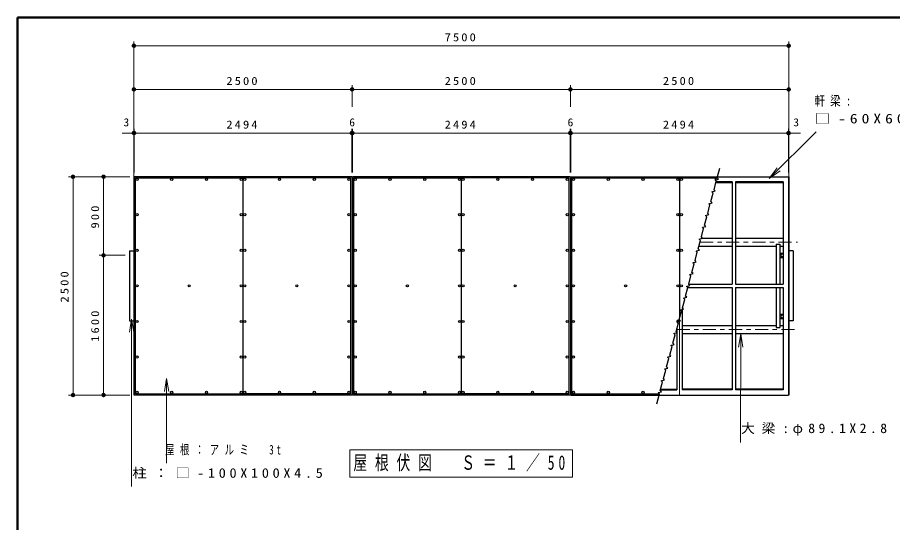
# Model space of a CAD drawing. Units: millimetres on the paper, scale 1:50. Extents: x -365 to 12, y -40 to 257.
# Drawn here: x -365 to -164.6, y 141.3 to 257 of the extents above; entities that cross this region are included whole.
import ezdxf
from ezdxf.enums import TextEntityAlignment as Align

# ---------------------------------------------------------------- set-up
doc = ezdxf.new("R2010")
doc.units = ezdxf.units.MM
doc.linetypes.add('USER2', pattern=[6, 3, -1, 1, -1])
doc.layers.add('LY_1', color=7, linetype='Continuous', lineweight=25)
doc.layers.add('LY_2', color=7, linetype='Continuous', lineweight=13)
doc.styles.add('ＭＳ ゴシック', font='')
doc.styles.get('ＭＳ ゴシック').set_extended_font_data('MS Gothic')

# ---------------------------------------------------------------- blocks, each defined once
blk = doc.blocks.new('open_arrow')
at = {"color": 0, "linetype": 'Continuous', "lineweight": -2}
blk.add_lwpolyline([(7.5, 1.25), (0, 0), (7.5, -1.25)], dxfattribs=at)
blk = doc.blocks.new('filled_dot')
at = {"color": 0, "linetype": 'Continuous', "lineweight": -2, "const_width": 1.25}
blk.add_lwpolyline([(-0.625, 0, 1), (0.625, 0, 1)], format="xyb", close=True, dxfattribs=at)

msp = doc.modelspace()

# ---------------------------------------------------------------- linework, layer by layer
at = {"layer": 'LY_1', "lineweight": 13}
for p, q in [((-338.345, 204.528), (-338.345, 251.528)), ((-188.345, 204.528), (-188.345, 251.528)), ((-338.345, 250.528), (-188.345, 250.528)), ((-338.345, 240.528), (-288.345, 240.528)), ((-288.345, 236.528), (-288.345, 241.528)), ((-288.345, 240.528), (-238.345, 240.528)), ((-238.345, 236.528), (-238.345, 241.528)), ((-238.345, 240.528), (-188.345, 240.528)), ((-341.061, 230.528), (-338.285, 230.528)), ((-338.285, 221.528), (-338.285, 231.528)), ((-338.285, 230.528), (-288.405, 230.528)), ((-288.405, 221.528), (-288.405, 231.528)), ((-288.405, 230.528), (-288.285, 230.528)), ((-288.285, 221.528), (-288.285, 231.528)), ((-288.285, 230.528), (-238.405, 230.528)), ((-238.405, 221.528), (-238.405, 231.528)), ((-238.405, 230.528), (-238.285, 230.528)), ((-238.285, 221.528), (-238.285, 231.528)), ((-238.285, 230.528), (-188.405, 230.528)), ((-192.784, 220.108), (-182.08, 230.812)), ((-188.405, 221.528), (-188.405, 231.528)), ((-188.405, 230.528), (-185.633, 230.528)), ((-339.285, 220.528), (-353.285, 220.528)), ((-352.285, 170.528), (-352.285, 220.528)), ((-345.285, 202.528), (-345.285, 220.528)), ((-337.985, 220.259), (-337.985, 170.796)), ((-313.395, 220.259), (-313.395, 170.796)), ((-313.295, 220.259), (-313.295, 170.796)), ((-288.705, 220.259), (-288.705, 170.796)), ((-287.985, 220.259), (-287.985, 170.796)), ((-263.395, 220.259), (-263.395, 170.796)), ((-263.295, 220.259), (-263.295, 170.796)), ((-238.705, 220.259), (-238.705, 170.796)), ((-237.985, 220.259), (-237.985, 170.796)), ((-213.395, 220.259), (-213.395, 187.877)), ((-213.295, 220.259), (-213.295, 188.25)), ((-340.345, 202.528), (-346.285, 202.528)), ((-345.285, 170.528), (-345.285, 202.528)), ((-338.875, 187.904), (-338.909, 149.555)), ((-199.334, 184.519), (-199.42, 159.617)), ((-330.867, 174.346), (-330.839, 154.896)), ((-339.285, 170.528), (-353.285, 170.528)), ((-237.845, 158.011), (-288.845, 158.011)), ((-288.845, 158.011), (-288.845, 151.711)), ((-237.845, 151.711), (-237.845, 158.011)), ((-288.845, 151.711), (-237.845, 151.711))]:
    msp.add_line(p, q, dxfattribs=at)
at = {"layer": 'LY_1'}
for p, q in [((-338.345, 220.528), (-338.345, 170.528)), ((-338.285, 220.528), (-338.285, 170.528)), ((-288.405, 220.528), (-338.285, 220.528)), ((-288.405, 220.528), (-288.405, 170.528)), ((-288.345, 220.528), (-288.345, 170.528)), ((-288.285, 220.528), (-288.285, 170.528)), ((-238.405, 220.528), (-288.285, 220.528)), ((-238.405, 220.528), (-238.405, 170.528)), ((-238.285, 220.528), (-238.285, 170.528)), ((-238.285, 220.528), (-188.405, 220.528)), ((-188.405, 220.528), (-188.405, 170.528)), ((-188.345, 220.528), (-188.345, 170.528)), ((-337.985, 220.259), (-313.395, 220.259)), ((-288.705, 220.259), (-313.295, 220.259)), ((-287.985, 220.259), (-263.395, 220.259)), ((-238.705, 220.259), (-263.295, 220.259)), ((-237.985, 220.259), (-213.395, 220.259)), ((-213.295, 220.259), (-204.718, 220.259)), ((-201.255, 219.342), (-201.255, 195.908)), ((-200.495, 219.342), (-200.495, 195.908)), ((-211.447, 195.148), (-201.255, 195.148)), ((-211.243, 195.908), (-201.255, 195.908)), ((-201.255, 195.148), (-201.255, 171.714)), ((-200.495, 195.908), (-189.605, 195.908)), ((-200.495, 195.148), (-200.495, 171.714)), ((-200.495, 195.148), (-189.605, 195.148)), ((-288.405, 170.528), (-338.285, 170.528)), ((-337.985, 170.796), (-313.395, 170.796)), ((-288.705, 170.796), (-313.295, 170.796)), ((-238.405, 170.528), (-288.285, 170.528)), ((-287.985, 170.796), (-263.395, 170.796)), ((-238.705, 170.796), (-263.295, 170.796)), ((-238.285, 170.528), (-188.405, 170.528)), ((-237.985, 170.796), (-217.972, 170.796))]:
    msp.add_line(p, q, dxfattribs=at)
at = {"layer": 'LY_1', "color": 1}
for p, q in [((-201.255, 219.155), (-205.014, 219.155)), ((-201.255, 219.342), (-204.964, 219.342)), ((-189.605, 219.342), (-200.495, 219.342)), ((-189.605, 219.155), (-200.495, 219.155)), ((-189.605, 219.342), (-189.605, 195.908)), ((-208.904, 204.637), (-201.255, 204.637)), ((-208.427, 206.419), (-201.255, 206.419)), ((-200.495, 206.419), (-189.605, 206.419)), ((-200.495, 204.637), (-191.245, 204.637)), ((-191.245, 205.047), (-190.345, 205.047)), ((-191.245, 205.047), (-191.245, 195.908)), ((-190.345, 205.047), (-190.345, 195.908)), ((-190.345, 204.637), (-189.605, 204.637)), ((-190.345, 203.028), (-189.605, 203.028)), ((-190.345, 202.028), (-189.605, 202.028)), ((-191.245, 195.148), (-191.245, 186.009)), ((-190.345, 195.148), (-190.345, 186.009)), ((-189.605, 195.148), (-189.605, 171.714)), ((-212.745, 190.303), (-212.745, 171.714)), ((-190.345, 189.028), (-189.605, 189.028)), ((-212.745, 186.419), (-201.255, 186.419)), ((-200.495, 186.419), (-191.245, 186.419)), ((-190.345, 188.028), (-189.605, 188.028)), ((-190.345, 186.419), (-189.605, 186.419)), ((-213.945, 185.825), (-213.945, 171.714)), ((-212.745, 184.637), (-201.255, 184.637)), ((-200.495, 184.637), (-189.605, 184.637)), ((-191.245, 186.009), (-190.345, 186.009)), ((-217.726, 171.714), (-213.945, 171.714)), ((-217.676, 171.901), (-213.945, 171.901)), ((-201.255, 171.901), (-212.745, 171.901)), ((-201.255, 171.714), (-212.745, 171.714)), ((-189.605, 171.901), (-200.495, 171.901)), ((-189.605, 171.714), (-200.495, 171.714))]:
    msp.add_line(p, q, dxfattribs=at)
at = {"layer": 'LY_1', "color": 1, "linetype": 'USER2', "lineweight": 13}
for p, q in [((-208.666, 205.528), (-186.345, 205.528)), ((-214.025, 185.528), (-186.345, 185.528))]:
    msp.add_line(p, q, dxfattribs=at)
at = {"layer": 'LY_1', "color": 3}
for p, q in [((-339.345, 203.528), (-339.345, 187.528)), ((-339.345, 203.528), (-338.345, 203.528)), ((-187.345, 203.528), (-188.345, 203.528)), ((-187.345, 203.528), (-187.345, 187.528)), ((-339.345, 187.528), (-338.345, 187.528)), ((-187.345, 187.528), (-188.345, 187.528))]:
    msp.add_line(p, q, dxfattribs=at)
at = {"layer": 'LY_1', "color": 1, "lineweight": 13}
msp.add_line((-213.345, 188.064), (-213.345, 170.528), dxfattribs=at)
at = {"layer": 'LY_1'}
msp.add_lwpolyline([(-218.58, 168.528), (-217.971, 170.8), (-218.254, 171.083), (-217.481, 171.29), (-217.764, 171.573), (-217.246, 173.505), (-217.529, 173.788), (-216.756, 173.995), (-217.039, 174.277), (-216.521, 176.209), (-216.804, 176.492), (-216.032, 176.699), (-216.314, 176.982), (-215.797, 178.914), (-216.08, 179.197), (-215.307, 179.404), (-215.59, 179.687), (-215.072, 181.619), (-215.355, 181.901), (-214.582, 182.108), (-214.865, 182.391), (-214.347, 184.323), (-214.63, 184.606), (-213.857, 184.813), (-214.14, 185.096), (-213.623, 187.028), (-213.906, 187.311), (-213.133, 187.518), (-213.416, 187.8), (-212.898, 189.732), (-213.181, 190.015), (-212.408, 190.222), (-212.691, 190.505), (-212.173, 192.437), (-212.456, 192.72), (-211.683, 192.927), (-211.966, 193.21), (-211.449, 195.141), (-211.731, 195.424), (-210.959, 195.631), (-211.242, 195.914), (-210.724, 197.846), (-211.007, 198.129), (-210.234, 198.336), (-210.517, 198.619), (-209.999, 200.551), (-210.282, 200.834), (-209.509, 201.041), (-209.792, 201.323), (-209.275, 203.255), (-209.557, 203.538), (-208.785, 203.745), (-209.067, 204.028), (-208.55, 205.96), (-208.833, 206.243), (-208.06, 206.45), (-208.343, 206.733), (-207.825, 208.664), (-208.108, 208.947), (-207.335, 209.154), (-207.618, 209.437), (-207.1, 211.369), (-207.383, 211.652), (-206.611, 211.859), (-206.893, 212.142), (-206.376, 214.074), (-206.659, 214.356), (-205.886, 214.564), (-206.169, 214.846), (-205.651, 216.778), (-205.934, 217.061), (-205.161, 217.268), (-205.444, 217.551), (-204.926, 219.483), (-205.209, 219.766), (-204.436, 219.973), (-204.719, 220.256), (-204.11, 222.528)], dxfattribs=at)
at = {"layer": 'LY_1', "color": 131}
for centre in [(-337.635, 219.914), (-329.672, 219.914), (-321.709, 219.914), (-313.745, 219.914), (-312.945, 219.914), (-304.982, 219.914), (-297.019, 219.914), (-289.055, 219.914), (-287.635, 219.914), (-279.672, 219.914), (-271.709, 219.914), (-263.745, 219.914), (-262.945, 219.914), (-254.982, 219.914), (-247.019, 219.914), (-239.055, 219.914), (-237.635, 219.914), (-229.672, 219.914), (-221.708, 219.914), (-213.745, 219.914), (-212.945, 219.914), (-337.635, 211.82), (-313.745, 211.82), (-312.945, 211.82), (-289.055, 211.82), (-287.635, 211.82), (-263.745, 211.82), (-262.945, 211.82), (-239.055, 211.82), (-237.635, 211.82), (-213.745, 211.82), (-212.945, 211.82), (-337.635, 203.684), (-313.745, 203.684), (-312.945, 203.684), (-289.055, 203.684), (-287.635, 203.684), (-263.745, 203.684), (-262.945, 203.684), (-239.055, 203.684), (-237.635, 203.684), (-213.745, 203.684), (-212.945, 203.684), (-337.635, 195.528), (-325.69, 195.528), (-313.745, 195.528), (-312.945, 195.528), (-301, 195.528), (-289.055, 195.528), (-287.635, 195.528), (-275.69, 195.528), (-263.745, 195.528), (-262.945, 195.528), (-251, 195.528), (-239.055, 195.528), (-237.635, 195.528), (-225.69, 195.528), (-213.745, 195.528), (-212.945, 195.528), (-337.635, 187.372), (-313.745, 187.372), (-312.945, 187.372), (-289.055, 187.372), (-287.635, 187.372), (-263.745, 187.372), (-262.945, 187.372), (-239.055, 187.372), (-237.635, 187.372), (-337.635, 179.236), (-313.745, 179.236), (-312.945, 179.236), (-289.055, 179.236), (-287.635, 179.236), (-263.745, 179.236), (-262.945, 179.236), (-239.055, 179.236), (-237.635, 179.236), (-337.635, 171.142), (-329.672, 171.142), (-321.709, 171.142), (-313.745, 171.142), (-312.945, 171.142), (-304.982, 171.142), (-297.019, 171.142), (-289.055, 171.142), (-287.635, 171.142), (-279.672, 171.142), (-271.709, 171.142), (-263.745, 171.142), (-262.945, 171.142), (-254.982, 171.142), (-247.019, 171.142), (-239.055, 171.142), (-237.635, 171.142), (-229.672, 171.142), (-221.708, 171.142)]:
    msp.add_circle(centre, 0.25, dxfattribs=at)
for centre, start, end in [((-204.982, 219.914), 33.7101, 296.2899), ((-213.745, 187.372), 19.02482, 310.97517)]:
    msp.add_arc(centre, 0.25, start, end, dxfattribs=at)
at = {"layer": 'LY_1', "color": 1}
for centre, start, end in [((-189.845, 202.528), 36.87223, 323.12773), ((-189.845, 188.528), 36.87217, 323.12767)]:
    msp.add_arc(centre, 0.3, start, end, dxfattribs=at)
at = {"layer": 'LY_2', "lineweight": 50}
for p, q in [((0, 257), (-365, 257)), ((-365, 257), (-365, 0))]:
    msp.add_line(p, q, dxfattribs=at)

# ---------------------------------------------------------------- block references
at = {"layer": 'LY_1', "lineweight": 13, "xscale": 0.4, "yscale": 0.4}
for p in [(-338.345, 250.528), (-338.345, 240.528), (-288.345, 240.528), (-338.345, 230.528)]:
    msp.add_blockref('filled_dot', p, dxfattribs=at)
for name, p, rotation in [('filled_dot', (-188.345, 250.528), 180), ('filled_dot', (-288.345, 240.528), 180), ('filled_dot', (-238.345, 240.528), 180), ('filled_dot', (-188.345, 240.528), 180), ('filled_dot', (-338.285, 230.528), 180), ('filled_dot', (-288.405, 230.528), 180), ('filled_dot', (-288.285, 230.528), 180), ('filled_dot', (-238.405, 230.528), 180), ('filled_dot', (-238.285, 230.528), 180), ('filled_dot', (-188.405, 230.528), 180), ('filled_dot', (-188.345, 230.528), 180), ('open_arrow', (-192.784, 220.108), 45), ('filled_dot', (-352.285, 220.528), 270), ('filled_dot', (-345.285, 220.528), 270), ('filled_dot', (-345.285, 202.528), 90), ('open_arrow', (-338.875, 187.904), 269.9), ('open_arrow', (-199.334, 184.519), 269.8), ('open_arrow', (-330.867, 174.346), 270.1), ('filled_dot', (-352.285, 170.528), 90), ('filled_dot', (-345.285, 170.528), 90)]:
    msp.add_blockref(name, p, dxfattribs=dict(at, rotation=rotation))

# ---------------------------------------------------------------- texts
at = {"layer": 'LY_1', "style": 'ＭＳ ゴシック', "width": 1.05}
for s, p in [('3', (-340.061, 231.528)), ('6', (-288.345, 231.528)), ('6', (-238.345, 231.528)), ('3', (-186.633, 231.528))]:
    msp.add_text(s, height=1.833, dxfattribs=at).set_placement(p, align=Align.BOTTOM_CENTER)
at = {"layer": 'LY_1', "style": 'ＭＳ ゴシック'}
for s, insert, char_height, attachment_point in [('\\T1.33;\\W1.15;7500', (-263.345, 251.528), 1.833, 8), ('\\T1.33;\\W1.15;2500', (-313.345, 241.528), 1.833, 8), ('\\T1.33;\\W1.15;2500', (-263.345, 241.528), 1.833, 8), ('\\T1.33;\\W1.15;2500', (-213.345, 241.528), 1.833, 8), ('\\T1.5;\\W0.8;軒梁:', (-182.436, 237.812), 2.199, 4), ('\\T1.5;\\W1.2;□-60X60X3.2', (-182.436, 233.812), 2.199, 4), ('\\T1.33;\\W1.15;2494', (-313.345, 231.528), 1.833, 8), ('\\T1.33;\\W1.15;2494', (-263.345, 231.528), 1.833, 8), ('\\T1.33;\\W1.15;2494', (-213.345, 231.528), 1.833, 8), ('\\T1.5;\\W1.05;大梁:φ89.1X2.8', (-199.26, 162.617), 2.199, 4), ('\\T1.58;\\W0.7;屋根：アルミ\u30003t', (-331.184, 157.896), 2.199, 4), ('\\T1.57;\\W0.7;屋根伏図\u3000Ｓ＝１／50', (-263.345, 154.861), 3.299, 5), ('\\T1.5;\\W1.1;柱：□-100X100X4.5', (-338.701, 152.555), 2.199, 4)]:
    msp.add_mtext(s, dxfattribs=dict(at, insert=insert, char_height=char_height, attachment_point=attachment_point))
at = {"layer": 'LY_1', "char_height": 1.833, "attachment_point": 8, "rotation": 90, "style": 'ＭＳ ゴシック'}
for s, insert in [('\\T1.33;\\W1.15;900', (-346.285, 211.528)), ('\\T1.33;\\W1.15;2500', (-353.285, 195.528)), ('\\T1.33;\\W1.15;1600', (-346.285, 186.528))]:
    msp.add_mtext(s, dxfattribs=dict(at, insert=insert))

doc.saveas('drawing.dxf')
